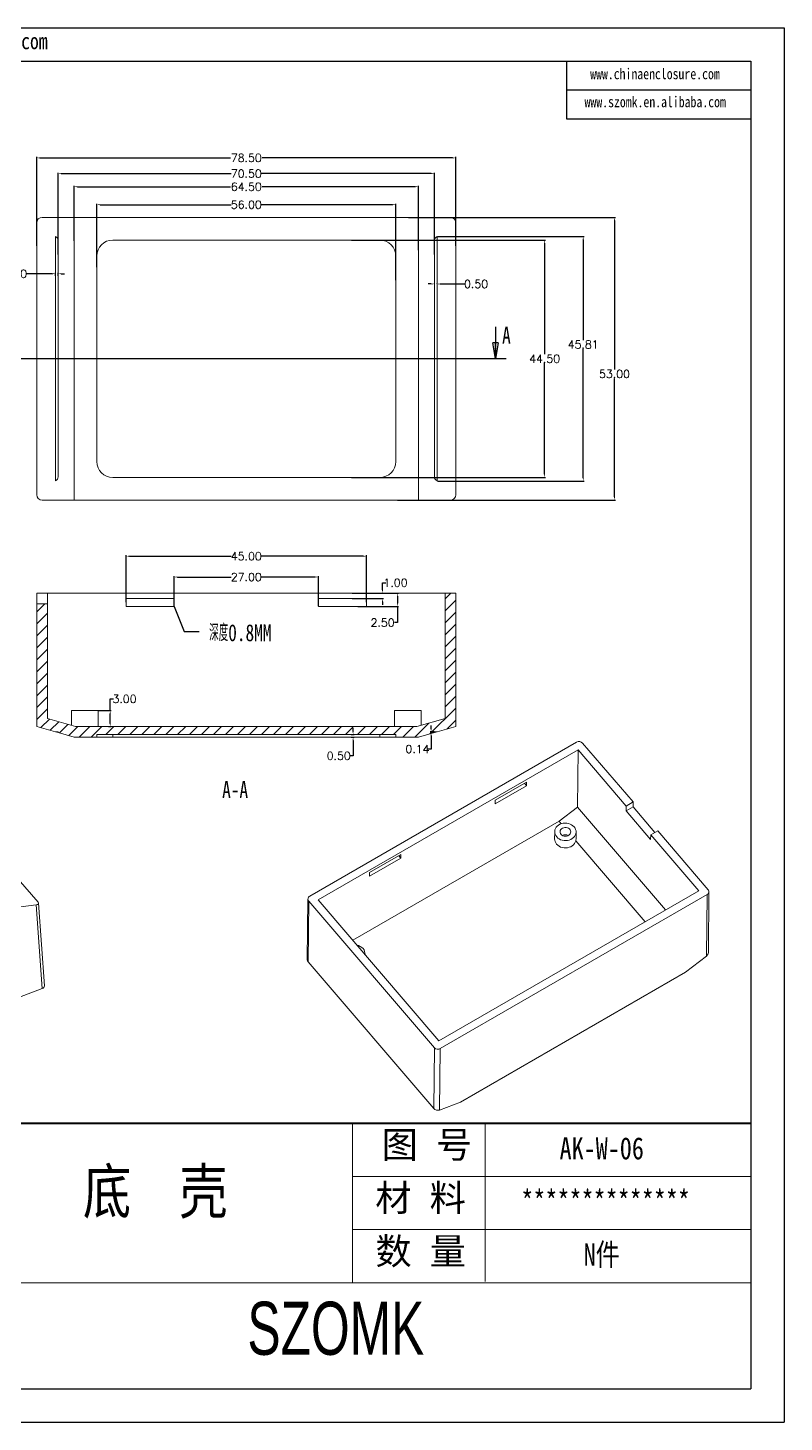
# Model space of a CAD drawing. Header units: inches. Extents: x 3379 to 4150, y 1114 to 1376.
# Drawn here: x 4008 to 4149.7, y 1114.4 to 1375.7 of the extents above; entities that cross this region are included whole.
import ezdxf

# ---------------------------------------------------------------- set-up
doc = ezdxf.new("R2010")
doc.units = ezdxf.units.IN
doc.header["$LTSCALE"] = 15
doc.layers.add('文字', color=81, linetype='Continuous')
doc.layers.add('粗实线', color=7, linetype='Continuous', lineweight=30)
doc.layers.add('细实线', color=3, linetype='Continuous', lineweight=9)
doc.styles.add('SLDTEXTSTYLE0', font='TXT', dxfattribs={"width": 0.75})
doc.styles.get("Standard").update_dxf_attribs({"font": 'txt', "bigfont": 'gbcbig.shx'})
doc.styles.add('宋体', font='', dxfattribs={"width": 0.8, "height": 3.5})
doc.styles.add('长仿宋', font='', dxfattribs={"width": 0.7, "height": 4})
doc.styles.get('宋体').set_extended_font_data('SimSun')
doc.styles.get('长仿宋').set_extended_font_data('SimSun')
doc.dimstyles.new('2', dxfattribs={"dimtxt": 1.5, "dimasz": 0.6, "dimexe": 0.18, "dimexo": 0.0625, "dimgap": 0.09, "dimtad": 0, "dimtih": 1, "dimtoh": 1, "dimzin": 0, "dimdsep": 46, "dimtxsty": 'Standard', "dimcen": 0, "dimadec": 0, "dimazin": 2, "dimtfac": 1, "dimtofl": 0, "dimtmove": 0, "dimatfit": 3, "dimfxl": 1, "dimtolj": 1, "dimtzin": 0, "dimarcsym": 0})

# ---------------------------------------------------------------- blocks, each defined once
blk = doc.blocks.new('_CLOSED')
at = {"color": 0, "linetype": 'ByBlock', "lineweight": -2}
for p, q in [((-1, 0.166667), (0, 0)), ((-1, 0.166667), (-1, -0.166667)), ((0, 0), (-1, -0.166667)), ((0, 0), (-1, 0))]:
    blk.add_line(p, q, dxfattribs=at)
blk = doc.blocks.new('*D205')
at = {"color": 0, "lineweight": -2}
for p, q in [((4084.14, 1243.74), (4083.4, 1243.74)), ((4083.58, 1244.34), (4083.58, 1244.94)), ((4084.14, 1243.6), (4083.4, 1243.6)), ((4083.58, 1243), (4083.58, 1240.53)), ((4083.58, 1240.53), (4082.98, 1240.53))]:
    blk.add_line(p, q, dxfattribs=at)
at = {"color": 0}
for points in [[(4083.48, 1244.34), (4083.68, 1244.34), (4083.58, 1243.74)], [(4083.48, 1243), (4083.68, 1243), (4083.58, 1243.6)]]:
    blk.add_solid(points, dxfattribs=at)
at = {"layer": 'Defpoints', "color": 0}
for p in [(4083.58, 1243.74), (4084.21, 1243.74), (4084.21, 1243.6)]:
    blk.add_point(p, dxfattribs=at)
at = {"color": 0, "insert": (4081.02, 1240.53), "char_height": 1.5, "attachment_point": 5}
blk.add_mtext('\\A1;0.14', dxfattribs=at)
blk = doc.blocks.new('*D206')
at = {"color": 0, "lineweight": -2}
for p, q in [((4068.96, 1243.84), (4068.96, 1244.44)), ((4068.61, 1243.24), (4069.14, 1243.24)), ((4068.61, 1242.74), (4069.14, 1242.74)), ((4068.96, 1242.14), (4068.96, 1239.25)), ((4068.96, 1239.25), (4068.36, 1239.25))]:
    blk.add_line(p, q, dxfattribs=at)
at = {"color": 0}
for points in [[(4068.86, 1243.84), (4069.06, 1243.84), (4068.96, 1243.24)], [(4068.86, 1242.14), (4069.06, 1242.14), (4068.96, 1242.74)]]:
    blk.add_solid(points, dxfattribs=at)
at = {"layer": 'Defpoints', "color": 0}
for p in [(4068.55, 1243.24), (4068.55, 1242.74), (4068.96, 1242.74)]:
    blk.add_point(p, dxfattribs=at)
at = {"color": 0, "insert": (4066.27, 1239.25), "char_height": 1.5, "attachment_point": 5}
blk.add_mtext('\\A1;0.50', dxfattribs=at)
blk = doc.blocks.new('*D207')
at = {"color": 0, "lineweight": -2}
for p, q in [((4009.71, 1334.83), (4009.71, 1351.48)), ((4010.31, 1351.3), (4045.99, 1351.3)), ((4087.61, 1351.3), (4051.92, 1351.3)), ((4088.21, 1334.83), (4088.21, 1351.48))]:
    blk.add_line(p, q, dxfattribs=at)
at = {"color": 0}
for points in [[(4010.31, 1351.4), (4010.31, 1351.2), (4009.71, 1351.3)], [(4087.61, 1351.4), (4087.61, 1351.2), (4088.21, 1351.3)]]:
    blk.add_solid(points, dxfattribs=at)
at = {"layer": 'Defpoints', "color": 0}
for p in [(4088.21, 1351.3), (4009.71, 1334.77), (4088.21, 1334.77)]:
    blk.add_point(p, dxfattribs=at)
at = {"color": 0, "insert": (4048.96, 1351.3), "char_height": 1.5, "attachment_point": 5}
blk.add_mtext('\\A1;78.50', dxfattribs=at)
blk = doc.blocks.new('*D208')
at = {"color": 0, "lineweight": -2}
for p, q in [((4020.96, 1330.81), (4020.96, 1342.71)), ((4021.56, 1342.53), (4046.12, 1342.53)), ((4076.36, 1342.53), (4051.8, 1342.53)), ((4076.96, 1328.38), (4076.96, 1342.71))]:
    blk.add_line(p, q, dxfattribs=at)
at = {"color": 0}
for points in [[(4021.56, 1342.63), (4021.56, 1342.43), (4020.96, 1342.53)], [(4076.36, 1342.63), (4076.36, 1342.43), (4076.96, 1342.53)]]:
    blk.add_solid(points, dxfattribs=at)
at = {"layer": 'Defpoints', "color": 0}
for p in [(4076.96, 1342.53), (4020.96, 1330.74), (4076.96, 1328.32)]:
    blk.add_point(p, dxfattribs=at)
at = {"color": 0, "insert": (4048.96, 1342.53), "char_height": 1.5, "attachment_point": 5}
blk.add_mtext('\\A1;56.00', dxfattribs=at)
blk = doc.blocks.new('*D209')
at = {"color": 0, "lineweight": -2}
for p, q in [((4016.71, 1335.75), (4016.71, 1346.08)), ((4017.31, 1345.9), (4045.99, 1345.9)), ((4080.61, 1345.9), (4051.92, 1345.9)), ((4081.21, 1334.02), (4081.21, 1346.08))]:
    blk.add_line(p, q, dxfattribs=at)
at = {"color": 0}
for points in [[(4017.31, 1346), (4017.31, 1345.8), (4016.71, 1345.9)], [(4080.61, 1346), (4080.61, 1345.8), (4081.21, 1345.9)]]:
    blk.add_solid(points, dxfattribs=at)
at = {"layer": 'Defpoints', "color": 0}
for p in [(4081.21, 1345.9), (4016.71, 1335.69), (4081.21, 1333.96)]:
    blk.add_point(p, dxfattribs=at)
at = {"color": 0, "insert": (4048.96, 1345.9), "char_height": 1.5, "attachment_point": 5}
blk.add_mtext('\\A1;64.50', dxfattribs=at)
blk = doc.blocks.new('*D210')
at = {"color": 0, "lineweight": -2}
for p, q in [((4013.71, 1333.17), (4013.71, 1348.53)), ((4014.31, 1348.35), (4046.12, 1348.35)), ((4083.61, 1348.35), (4051.8, 1348.35)), ((4084.21, 1333.17), (4084.21, 1348.53))]:
    blk.add_line(p, q, dxfattribs=at)
at = {"color": 0}
for points in [[(4014.31, 1348.45), (4014.31, 1348.25), (4013.71, 1348.35)], [(4083.61, 1348.45), (4083.61, 1348.25), (4084.21, 1348.35)]]:
    blk.add_solid(points, dxfattribs=at)
at = {"layer": 'Defpoints', "color": 0}
for p in [(4013.71, 1348.35), (4013.71, 1333.11), (4084.21, 1333.11)]:
    blk.add_point(p, dxfattribs=at)
at = {"color": 0, "insert": (4048.96, 1348.35), "char_height": 1.5, "attachment_point": 5}
blk.add_mtext('\\A1;70.50', dxfattribs=at)
blk = doc.blocks.new('*D211')
at = {"color": 0, "lineweight": -2}
for p, q in [((4083.61, 1327.67), (4083.01, 1327.67)), ((4084.21, 1327.74), (4084.21, 1327.85)), ((4084.71, 1327.74), (4084.71, 1327.85)), ((4085.31, 1327.67), (4089.91, 1327.67))]:
    blk.add_line(p, q, dxfattribs=at)
at = {"color": 0}
for points in [[(4083.61, 1327.77), (4083.61, 1327.57), (4084.21, 1327.67)], [(4085.31, 1327.77), (4085.31, 1327.57), (4084.71, 1327.67)]]:
    blk.add_solid(points, dxfattribs=at)
at = {"layer": 'Defpoints', "color": 0}
for p in [(4084.21, 1327.67), (4084.71, 1327.67), (4084.71, 1327.67)]:
    blk.add_point(p, dxfattribs=at)
at = {"color": 0, "insert": (4092, 1327.67), "char_height": 1.5, "attachment_point": 5}
blk.add_mtext('\\A1;0.50', dxfattribs=at)
blk = doc.blocks.new('*D212')
at = {"color": 0, "lineweight": -2}
for p, q in [((4012.61, 1329.59), (4007.73, 1329.59)), ((4013.21, 1329.17), (4013.21, 1329.77)), ((4013.71, 1329.17), (4013.71, 1329.77)), ((4014.31, 1329.59), (4014.91, 1329.59))]:
    blk.add_line(p, q, dxfattribs=at)
at = {"color": 0}
for points in [[(4012.61, 1329.69), (4012.61, 1329.49), (4013.21, 1329.59)], [(4014.31, 1329.69), (4014.31, 1329.49), (4013.71, 1329.59)]]:
    blk.add_solid(points, dxfattribs=at)
at = {"layer": 'Defpoints', "color": 0}
for p in [(4013.21, 1329.59), (4013.21, 1329.1), (4013.71, 1329.1)]:
    blk.add_point(p, dxfattribs=at)
at = {"color": 0, "insert": (4005.64, 1329.59), "char_height": 1.5, "attachment_point": 5}
blk.add_mtext('\\A1;0.50', dxfattribs=at)
blk = doc.blocks.new('*D213')
at = {"color": 0, "lineweight": -2}
for p, q in [((4023.46, 1247.74), (4023.46, 1249.91)), ((4023.46, 1249.91), (4024.06, 1249.91)), ((4021.27, 1247.74), (4023.64, 1247.74)), ((4023.46, 1245.34), (4023.46, 1247.14)), ((4023.13, 1244.74), (4023.64, 1244.74))]:
    blk.add_line(p, q, dxfattribs=at)
at = {"color": 0}
for points in [[(4023.36, 1247.14), (4023.56, 1247.14), (4023.46, 1247.74)], [(4023.36, 1245.34), (4023.56, 1245.34), (4023.46, 1244.74)]]:
    blk.add_solid(points, dxfattribs=at)
at = {"layer": 'Defpoints', "color": 0}
for p in [(4021.21, 1247.74), (4023.46, 1247.74), (4023.07, 1244.74)]:
    blk.add_point(p, dxfattribs=at)
at = {"color": 0, "insert": (4026.15, 1249.91), "char_height": 1.5, "attachment_point": 5}
blk.add_mtext('\\A1;3.00', dxfattribs=at)
blk = doc.blocks.new('*D214')
at = {"color": 0, "lineweight": -2}
for p, q in [((4035.46, 1267.3), (4035.46, 1272.94)), ((4036.06, 1272.76), (4046.12, 1272.76)), ((4061.86, 1272.76), (4051.8, 1272.76)), ((4062.46, 1267.3), (4062.46, 1272.94))]:
    blk.add_line(p, q, dxfattribs=at)
at = {"color": 0}
for points in [[(4036.06, 1272.86), (4036.06, 1272.66), (4035.46, 1272.76)], [(4061.86, 1272.86), (4061.86, 1272.66), (4062.46, 1272.76)]]:
    blk.add_solid(points, dxfattribs=at)
at = {"layer": 'Defpoints', "color": 0}
for p in [(4035.46, 1272.76), (4035.46, 1267.24), (4062.46, 1267.24)]:
    blk.add_point(p, dxfattribs=at)
at = {"color": 0, "insert": (4048.96, 1272.76), "char_height": 1.5, "attachment_point": 5}
blk.add_mtext('\\A1;27.00', dxfattribs=at)
blk = doc.blocks.new('*D215')
at = {"color": 0, "lineweight": -2}
for p, q in [((4026.46, 1268.05), (4026.46, 1276.84)), ((4027.06, 1276.66), (4046.12, 1276.66)), ((4070.86, 1276.66), (4051.8, 1276.66)), ((4071.46, 1268.05), (4071.46, 1276.84))]:
    blk.add_line(p, q, dxfattribs=at)
at = {"color": 0}
for points in [[(4027.06, 1276.76), (4027.06, 1276.56), (4026.46, 1276.66)], [(4070.86, 1276.76), (4070.86, 1276.56), (4071.46, 1276.66)]]:
    blk.add_solid(points, dxfattribs=at)
at = {"layer": 'Defpoints', "color": 0}
for p in [(4071.46, 1276.66), (4026.46, 1267.99), (4071.46, 1267.99)]:
    blk.add_point(p, dxfattribs=at)
at = {"color": 0, "insert": (4048.96, 1276.66), "char_height": 1.5, "attachment_point": 5}
blk.add_mtext('\\A1;45.00', dxfattribs=at)
blk = doc.blocks.new('*D216')
at = {"color": 0, "lineweight": -2}
for p, q in [((4069.88, 1269.74), (4077.49, 1269.74)), ((4069.88, 1267.24), (4077.49, 1267.24)), ((4077.31, 1269.14), (4077.31, 1267.84)), ((4077.31, 1267.24), (4077.31, 1264.21)), ((4077.31, 1264.21), (4076.71, 1264.21))]:
    blk.add_line(p, q, dxfattribs=at)
at = {"color": 0}
for points in [[(4077.21, 1269.14), (4077.41, 1269.14), (4077.31, 1269.74)], [(4077.21, 1267.84), (4077.41, 1267.84), (4077.31, 1267.24)]]:
    blk.add_solid(points, dxfattribs=at)
at = {"layer": 'Defpoints', "color": 0}
for p in [(4069.82, 1269.74), (4069.82, 1267.24), (4077.31, 1269.74)]:
    blk.add_point(p, dxfattribs=at)
at = {"color": 0, "insert": (4074.49, 1264.21), "char_height": 1.5, "attachment_point": 5}
blk.add_mtext('\\A1;2.50', dxfattribs=at)
blk = doc.blocks.new('*D217')
at = {"color": 0, "lineweight": -2}
for p, q in [((4074.47, 1270.34), (4074.47, 1271.69)), ((4074.47, 1271.69), (4075.07, 1271.69)), ((4068.79, 1269.74), (4074.65, 1269.74)), ((4068.79, 1268.74), (4074.65, 1268.74)), ((4074.47, 1268.14), (4074.47, 1267.54))]:
    blk.add_line(p, q, dxfattribs=at)
at = {"color": 0}
for points in [[(4074.37, 1270.34), (4074.57, 1270.34), (4074.47, 1269.74)], [(4074.37, 1268.14), (4074.57, 1268.14), (4074.47, 1268.74)]]:
    blk.add_solid(points, dxfattribs=at)
at = {"layer": 'Defpoints', "color": 0}
for p in [(4068.73, 1269.74), (4068.73, 1268.74), (4074.47, 1269.74)]:
    blk.add_point(p, dxfattribs=at)
at = {"color": 0, "insert": (4076.91, 1271.69), "char_height": 1.5, "attachment_point": 5}
blk.add_mtext('\\A1;1.00', dxfattribs=at)
blk = doc.blocks.new('*D218')
at = {"color": 0, "lineweight": -2}
for p, q in [((4068.69, 1335.91), (4105.03, 1335.91)), ((4104.85, 1335.31), (4104.85, 1314.5)), ((4104.85, 1292.01), (4104.85, 1312.82)), ((4068.69, 1291.41), (4105.03, 1291.41))]:
    blk.add_line(p, q, dxfattribs=at)
at = {"color": 0}
for points in [[(4104.75, 1335.31), (4104.95, 1335.31), (4104.85, 1335.91)], [(4104.75, 1292.01), (4104.95, 1292.01), (4104.85, 1291.41)]]:
    blk.add_solid(points, dxfattribs=at)
at = {"layer": 'Defpoints', "color": 0}
for p in [(4068.63, 1335.91), (4104.85, 1335.91), (4068.63, 1291.41)]:
    blk.add_point(p, dxfattribs=at)
at = {"color": 0, "insert": (4104.85, 1313.66), "char_height": 1.5, "attachment_point": 5}
blk.add_mtext('\\A1;44.50', dxfattribs=at)
blk = doc.blocks.new('*D219')
at = {"color": 0, "lineweight": -2}
for p, q in [((4084.77, 1336.57), (4112.25, 1336.57)), ((4112.07, 1335.97), (4112.07, 1317.17)), ((4112.07, 1291.35), (4112.07, 1315.49)), ((4084.77, 1290.75), (4112.25, 1290.75))]:
    blk.add_line(p, q, dxfattribs=at)
at = {"color": 0}
for points in [[(4111.97, 1335.97), (4112.17, 1335.97), (4112.07, 1336.57)], [(4111.97, 1291.35), (4112.17, 1291.35), (4112.07, 1290.75)]]:
    blk.add_solid(points, dxfattribs=at)
at = {"layer": 'Defpoints', "color": 0}
for p in [(4084.71, 1336.57), (4112.07, 1336.57), (4084.71, 1290.75)]:
    blk.add_point(p, dxfattribs=at)
at = {"color": 0, "insert": (4112.07, 1316.33), "char_height": 1.5, "attachment_point": 5}
blk.add_mtext('\\A1;45.81', dxfattribs=at)
blk = doc.blocks.new('*D220')
at = {"color": 0, "lineweight": -2}
for p, q in [((4079.33, 1340.16), (4118.11, 1340.16)), ((4117.93, 1339.56), (4117.93, 1311.65)), ((4117.93, 1287.76), (4117.93, 1309.97)), ((4077.31, 1287.16), (4118.11, 1287.16))]:
    blk.add_line(p, q, dxfattribs=at)
at = {"color": 0}
for points in [[(4117.83, 1339.56), (4118.03, 1339.56), (4117.93, 1340.16)], [(4117.83, 1287.76), (4118.03, 1287.76), (4117.93, 1287.16)]]:
    blk.add_solid(points, dxfattribs=at)
at = {"layer": 'Defpoints', "color": 0}
for p in [(4079.26, 1340.16), (4117.93, 1340.16), (4077.24, 1287.16)]:
    blk.add_point(p, dxfattribs=at)
at = {"color": 0, "insert": (4117.93, 1310.81), "char_height": 1.5, "attachment_point": 5}
blk.add_mtext('\\A1;53.00', dxfattribs=at)

msp = doc.modelspace()

# ---------------------------------------------------------------- hatches: boundary and pattern name
at = {"linetype": 'Continuous', "lineweight": 0}
h = msp.add_hatch(dxfattribs=at)
h.set_pattern_fill('ANSI31', color=4, scale=0.5, style=0)
h.paths.add_polyline_path([(4076.957, 1242.742), (4081.207, 1242.742), (4084.207, 1243.599), (4084.207, 1243.742), (4084.707, 1243.742), (4088.207, 1244.742), (4088.207, 1269.742), (4086.207, 1269.742), (4086.207, 1246.25), (4080.927, 1244.742), (4016.987, 1244.742), (4011.707, 1246.25), (4011.707, 1267.742), (4009.707, 1267.742), (4009.707, 1244.742), (4013.207, 1243.742), (4013.707, 1243.742), (4013.707, 1243.599), (4016.707, 1242.742), (4020.957, 1242.742), (4020.957, 1243.242), (4076.957, 1243.242)], flags=0)

# ---------------------------------------------------------------- linework, layer by layer
for p, q in [((3780.188, 1375.665), (4149.704, 1375.665)), ((4149.704, 1375.665), (4149.704, 1114.391)), ((3789.75, 1369.444), (4143.483, 1369.444)), ((4108.923, 1369.444), (4108.923, 1358.644)), ((4143.483, 1369.444), (4143.483, 1120.612)), ((4108.923, 1364.044), (4143.483, 1364.044)), ((4108.923, 1358.644), (4143.483, 1358.644)), ((3789.75, 1120.612), (4143.483, 1120.612)), ((3780.188, 1114.391), (4149.704, 1114.391))]:
    msp.add_line(p, q)
at = {"color": 7, "linetype": 'Continuous', "lineweight": 15}
for p, q in [((4009.707, 1288.16), (4009.707, 1339.16)), ((4010.707, 1340.16), (4016.707, 1340.16)), ((4016.707, 1340.16), (4016.707, 1287.16)), ((4016.707, 1340.16), (4081.207, 1340.16)), ((4081.207, 1287.16), (4081.207, 1340.16)), ((4081.207, 1340.16), (4087.207, 1340.16)), ((4088.207, 1339.16), (4088.207, 1288.16)), ((4013.207, 1336.567), (4013.207, 1290.754)), ((4013.707, 1335.76), (4013.707, 1291.56)), ((4073.957, 1335.91), (4023.957, 1335.91)), ((4084.207, 1335.76), (4084.207, 1291.56)), ((4084.707, 1290.754), (4084.707, 1336.567)), ((4020.957, 1332.91), (4020.957, 1294.41)), ((4076.957, 1294.41), (4076.957, 1332.91)), ((4023.957, 1291.41), (4073.957, 1291.41)), ((4016.707, 1287.16), (4010.707, 1287.16)), ((4081.207, 1287.16), (4016.707, 1287.16)), ((4087.207, 1287.16), (4081.207, 1287.16)), ((4011.707, 1269.742), (4009.707, 1269.742)), ((4009.707, 1267.742), (4009.707, 1269.742)), ((4009.707, 1244.742), (4009.707, 1267.742)), ((4011.707, 1267.742), (4009.707, 1267.742)), ((4011.707, 1267.742), (4011.707, 1269.742)), ((4086.207, 1269.742), (4011.707, 1269.742)), ((4011.707, 1246.25), (4011.707, 1267.742)), ((4026.457, 1267.242), (4026.457, 1268.742)), ((4026.457, 1268.742), (4035.457, 1268.742)), ((4035.457, 1267.242), (4026.457, 1267.242)), ((4035.457, 1268.742), (4035.457, 1267.242)), ((4062.457, 1267.242), (4062.457, 1268.742)), ((4062.457, 1268.742), (4071.457, 1268.742)), ((4071.457, 1267.242), (4062.457, 1267.242)), ((4071.457, 1268.742), (4071.457, 1267.242)), ((4086.207, 1269.742), (4086.207, 1246.25)), ((4086.207, 1269.742), (4088.207, 1269.742)), ((4088.207, 1269.742), (4088.207, 1244.742)), ((4016.207, 1247.742), (4016.207, 1244.965)), ((4016.207, 1247.742), (4021.207, 1247.742)), ((4021.207, 1244.742), (4021.207, 1247.742)), ((4076.707, 1247.742), (4076.707, 1244.742)), ((4081.707, 1247.742), (4076.707, 1247.742)), ((4081.707, 1244.965), (4081.707, 1247.742)), ((4009.707, 1244.742), (4013.207, 1243.742)), ((4011.707, 1246.25), (4016.987, 1244.742)), ((4013.707, 1243.742), (4013.207, 1243.742)), ((4013.707, 1243.599), (4013.207, 1243.742)), ((4013.707, 1243.742), (4013.707, 1243.599)), ((4016.987, 1244.742), (4080.927, 1244.742)), ((4080.927, 1244.742), (4086.207, 1246.25)), ((4084.707, 1243.742), (4084.207, 1243.742)), ((4084.207, 1243.742), (4084.207, 1243.599)), ((4084.207, 1243.599), (4084.707, 1243.742)), ((4084.707, 1243.742), (4088.207, 1244.742)), ((4013.707, 1243.599), (4016.707, 1242.742)), ((4016.707, 1242.742), (4020.957, 1242.742)), ((4020.957, 1243.242), (4076.957, 1243.242)), ((4020.957, 1243.242), (4020.957, 1242.742)), ((4020.957, 1242.742), (4023.957, 1242.742)), ((4023.957, 1243.242), (4023.957, 1242.742)), ((4023.957, 1242.742), (4073.957, 1242.742)), ((4110.834, 1241.81), (4060.842, 1212.95)), ((4073.957, 1243.242), (4073.957, 1242.742)), ((4073.957, 1242.742), (4076.957, 1242.742)), ((4076.957, 1242.742), (4076.957, 1243.242)), ((4076.957, 1242.742), (4081.207, 1242.742)), ((4081.207, 1242.742), (4084.207, 1243.599)), ((4121.409, 1230.603), (4111.949, 1241.648)), ((4111.104, 1240.355), (4062.419, 1212.25)), ((4111.104, 1240.355), (4110.995, 1229.658)), ((4120.102, 1229.848), (4111.104, 1240.355)), ((3990.831, 1233.786), (4009.961, 1211.85)), ((4095.572, 1230.257), (4101.453, 1233.652)), ((4101.46, 1234.335), (4095.579, 1230.94)), ((4101.064, 1234.107), (4101.453, 1233.652)), ((4101.453, 1233.652), (4101.46, 1234.335)), ((4095.579, 1230.94), (4095.572, 1230.257)), ((4121.409, 1230.603), (4120.102, 1229.848)), ((4121.4, 1229.692), (4121.409, 1230.603)), ((4110.995, 1229.658), (4107.538, 1226.979)), ((4127.511, 1210.372), (4110.995, 1229.658)), ((4120.093, 1228.937), (4120.102, 1229.848)), ((4121.4, 1229.692), (4120.093, 1228.937)), ((4120.093, 1228.937), (4124.707, 1223.549)), ((4125.495, 1224.91), (4121.4, 1229.692)), ((4107.538, 1226.979), (4068.905, 1204.677)), ((4107.538, 1226.979), (4107.937, 1226.513)), ((4106.735, 1225.022), (4106.721, 1223.656)), ((4110.682, 1223.307), (4123.662, 1208.151)), ((4110.721, 1223.656), (4110.735, 1224.982)), ((4124.707, 1223.549), (4124.716, 1224.46)), ((4124.716, 1224.46), (4126.023, 1225.215)), ((4133.714, 1213.953), (4124.716, 1224.46)), ((4135.483, 1214.169), (4126.023, 1225.215)), ((4077.934, 1220.754), (4072.053, 1217.359)), ((4077.538, 1220.526), (4077.927, 1220.071)), ((4077.927, 1220.071), (4077.934, 1220.754)), ((4072.046, 1216.676), (4077.927, 1220.071)), ((4072.053, 1217.359), (4072.046, 1216.676)), ((4060.504, 1212.42), (4060.388, 1201.011)), ((4085.029, 1185.848), (4133.714, 1213.953)), ((4085.298, 1184.393), (4135.291, 1213.253)), ((4135.174, 1201.738), (4135.291, 1213.253)), ((4135.514, 1202.375), (4135.629, 1213.784)), ((4009.618, 1211.33), (4005.311, 1210.785)), ((4010.738, 1195.673), (4009.618, 1211.33)), ((4011.161, 1196.161), (4010.053, 1211.657)), ((4060.65, 1212.034), (4060.535, 1200.65)), ((4060.65, 1212.034), (4084.184, 1184.555)), ((4062.419, 1212.25), (4085.029, 1185.848)), ((4071.197, 1202), (4071.199, 1202.158)), ((4060.535, 1200.65), (4084.068, 1173.171)), ((4131.245, 1198.694), (4135.174, 1201.738)), ((4089.095, 1174.362), (4131.245, 1198.694)), ((4010.738, 1195.673), (3956.788, 1175.199)), ((4084.068, 1173.171), (4084.184, 1184.555)), ((4085.298, 1184.393), (4085.182, 1172.879)), ((4085.182, 1172.879), (4089.095, 1174.362))]:
    msp.add_line(p, q, dxfattribs=at)
at = {"color": 7, "linetype": 'Continuous', "lineweight": 30}
msp.add_line((4095.627, 1319.66), (4095.627, 1313.66), dxfattribs=at)
at = {"color": 1}
msp.add_line((4097.627, 1313.66), (4000.287, 1313.66), dxfattribs=at)
at = {"color": 7, "linetype": 'Continuous', "lineweight": 15, "flags": 128}
for points in [[(4107.101, 1224.059), (4106.934, 1224.294), (4106.815, 1224.547), (4106.749, 1224.814), (4106.737, 1225.085), (4106.78, 1225.354), (4106.876, 1225.614), (4107.022, 1225.857), (4107.216, 1226.076), (4107.45, 1226.267), (4107.72, 1226.422), (4108.018, 1226.539), (4108.335, 1226.614), (4108.663, 1226.646), (4108.993, 1226.632), (4109.316, 1226.574), (4109.623, 1226.473), (4109.906, 1226.331), (4110.157, 1226.154), (4110.369, 1225.945), (4110.536, 1225.711), (4110.655, 1225.457), (4110.721, 1225.19), (4110.733, 1224.919), (4110.69, 1224.65), (4110.594, 1224.39), (4110.448, 1224.147), (4110.254, 1223.928), (4110.02, 1223.738), (4109.75, 1223.582), (4109.452, 1223.465), (4109.135, 1223.39), (4108.807, 1223.359), (4108.477, 1223.372), (4108.154, 1223.43), (4107.847, 1223.532), (4107.564, 1223.673), (4107.313, 1223.85), (4107.101, 1224.059)], [(4107.918, 1224.531), (4107.807, 1224.699), (4107.746, 1224.883), (4107.738, 1225.074), (4107.785, 1225.261), (4107.882, 1225.434), (4108.025, 1225.583), (4108.207, 1225.702), (4108.417, 1225.783), (4108.644, 1225.821), (4108.876, 1225.816), (4109.101, 1225.766), (4109.305, 1225.676), (4109.479, 1225.549), (4109.613, 1225.392), (4109.7, 1225.215), (4109.734, 1225.026), (4109.715, 1224.836), (4109.643, 1224.655), (4109.522, 1224.492), (4109.358, 1224.357), (4109.161, 1224.257), (4108.941, 1224.197), (4108.71, 1224.18), (4108.48, 1224.208), (4108.264, 1224.278), (4108.073, 1224.388), (4107.918, 1224.531)], [(4110.682, 1223.307), (4110.59, 1223.045), (4110.447, 1222.799), (4110.255, 1222.576), (4110.022, 1222.382), (4109.752, 1222.223), (4109.454, 1222.104), (4109.136, 1222.026), (4108.806, 1221.993), (4108.474, 1222.005), (4108.148, 1222.062), (4107.839, 1222.163), (4107.554, 1222.305), (4107.301, 1222.483), (4107.087, 1222.693), (4106.919, 1222.929), (4106.8, 1223.185), (4106.735, 1223.453), (4106.721, 1223.656)]]:
    msp.add_lwpolyline(points, dxfattribs=at)
at = {"color": 7, "linetype": 'Continuous', "lineweight": 15}
for centre, radius, start, end in [((4010.707, 1339.16), 1, 90, 180), ((4087.207, 1339.16), 1, 0, 90), ((4012.807, 1335.76), 0.9, 0, 63.6122), ((4023.957, 1332.91), 3, 90, 180), ((4073.957, 1332.91), 3, 0, 90), ((4085.107, 1335.76), 0.9, 116.3878, 180), ((4023.957, 1294.41), 3, 180, 270), ((4073.957, 1294.41), 3, 270, 0), ((4012.807, 1291.56), 0.9, 296.3878, 0), ((4085.107, 1291.56), 0.9, 180, 243.6122), ((4010.707, 1288.16), 1, 180, 270), ((4087.207, 1288.16), 1, 270, 0), ((4111.289, 1241.021), 0.911, 43.53713, 119.97222), ((4108.718, 1223.29), 1.17, 61.0142, 117.82492), ((4061.098, 1212.419), 0.59, 115.7014, 220.61746), ((4135.035, 1213.785), 0.59, 295.7014, 40.61746), ((4069.283, 1201.725), 2.087, 42.02973, 79.0769), ((4069.759, 1202.165), 1.438, 353.79519, 41.7328), ((4010.616, 1196.207), 0.547, 282.91653, 355.16764), ((4084.844, 1185.182), 0.911, 223.53713, 299.97222)]:
    msp.add_arc(centre, radius, start, end, dxfattribs=at)
for centre, major_axis, ratio, start_param, end_param in [((4108.719, 1223.412), (1.793, 1.049), 0.8498801, 5.6235044, 5.8124851), ((4009.243, 1211.76), (0.806, -0.161), 0.507676, 5.2948552, 6.8656516), ((4134.713, 1202.277), (0.717, 0.42), 0.8498801, 4.8648354, 5.8124851), ((4061.187, 1200.897), (0.784, -0.22), 0.702219, 3.3289103, 3.9520569), ((4084.72, 1173.418), (0.784, -0.22), 0.702219, 3.9520569, 5.5228532)]:
    msp.add_ellipse(centre, major_axis=major_axis, ratio=ratio, start_param=start_param, end_param=end_param, dxfattribs=at)
at = {"layer": '粗实线', "color": 7, "lineweight": 40}
msp.add_line((4143.483, 1170.379), (3994.184, 1170.379), dxfattribs=at)
at = {"layer": '细实线', "color": 7}
for p, q in [((4068.833, 1170.379), (4068.833, 1140.519)), ((4093.717, 1170.379), (4093.717, 1140.728)), ((4143.483, 1160.425), (4068.833, 1160.425)), ((4143.483, 1150.472), (4068.833, 1150.472)), ((4143.483, 1140.519), (3919.534, 1140.519))]:
    msp.add_line(p, q, dxfattribs=at)

# ---------------------------------------------------------------- block references
at = {"color": 7, "linetype": 'Continuous', "lineweight": 30, "xscale": 3, "yscale": 3, "zscale": 0.5, "rotation": 270}
msp.add_blockref('_CLOSED', (4095.627, 1313.66), dxfattribs=at)

# ---------------------------------------------------------------- texts
at = {"color": 7, "linetype": 'Continuous', "char_height": 3.175, "attachment_point": 1, "style": 'SLDTEXTSTYLE0'}
for s, insert in [('A', (4096.878, 1319.66)), ('{\\Ftxt,gbcbig|c134;深度}0.8MM', (4042.002, 1263.909)), ('A-A', (4044.435, 1234.516))]:
    msp.add_mtext(s, dxfattribs=dict(at, insert=insert))
at = {"layer": '文字', "color": 0, "attachment_point": 1, "style": '宋体'}
for s, insert, char_height, width in [('www.szomk.en.alibaba.com', (3972.024, 1374.712), 3.04128, 53.43237), ('www.chinaenclosure.com', (4113.375, 1368.076), 2.02752, 35.62158), ('www.szomk.en.alibaba.com', (4112.316, 1362.826), 2.02752, 35.62158), ('{\\H1.111x;AK-W-06}', (4107.643, 1167.779), 3.73248, 43.15166), ('底  壳', (4018.345, 1161.786), 8.2944, 106.04092), ('{\\H1.111x;**************}', (4100.463, 1157.825), 3.73248, 43.15166), ('{\\H1.111x;N件}', (4112.158, 1147.872), 3.73248, 43.15166)]:
    msp.add_mtext(s, dxfattribs=dict(at, insert=insert, char_height=char_height, width=width))
at = {"layer": '粗实线', "insert": (4049.169, 1136.955), "char_height": 9.95328, "width": 111.61619, "attachment_point": 1, "style": '长仿宋'}
msp.add_mtext('{\\fSTXinwei|b0|i0|c134|p2;SZOMK}', dxfattribs=at)
at = {"layer": '细实线', "color": 7, "char_height": 4.97664, "attachment_point": 1}
for s, insert, width in [('{\\fSimSun|b0|i0|c134|p54;图 号}', (4074.306, 1168.868), 24.8832), ('{\\fSimSun|b0|i0|c134|p54;材 料   }', (4073.126, 1158.914), 24.8832), ('{\\fSimSun|b0|i0|c134|p54;数 量}', (4073.15, 1148.912), 22.48509)]:
    msp.add_mtext(s, dxfattribs=dict(at, insert=insert, width=width))

# ---------------------------------------------------------------- dimensions: what is measured, and where the dimension line sits
for base, p1, p2, picture, middle in [((4088.207, 1351.297), (4009.707, 1334.766), (4088.207, 1334.766), '*D207', (4048.957, 1351.297)), ((4013.207, 1329.592), (4013.707, 1329.105), (4013.207, 1329.105), '*D212', (4005.639, 1329.592)), ((4084.707, 1327.674), (4084.207, 1327.674), (4084.707, 1327.674), '*D211', (4091.997, 1327.674))]:
    dim = msp.add_linear_dim(base=base, p1=p1, p2=p2, dimstyle='2')
    dim.commit()
    dim.dimension.update_dxf_attribs({"geometry": picture, "text_midpoint": middle, "dimtype": 160})
for base, p1, p2, picture, middle in [((4013.707, 1348.347), (4084.207, 1333.108), (4013.707, 1333.108), '*D210', (4048.957, 1348.347)), ((4081.207, 1345.903), (4016.707, 1335.69), (4081.207, 1333.959), '*D209', (4048.957, 1345.903)), ((4076.957, 1342.529), (4020.957, 1330.744), (4076.957, 1328.32), '*D208', (4048.957, 1342.529)), ((4071.457, 1276.661), (4026.457, 1267.992), (4071.457, 1267.992), '*D215', (4048.957, 1276.661)), ((4035.457, 1272.761), (4062.457, 1267.242), (4035.457, 1267.242), '*D214', (4048.957, 1272.761))]:
    dim = msp.add_linear_dim(base=base, p1=p1, p2=p2, dimstyle='2')
    dim.commit()
    dim.dimension.update_dxf_attribs({"geometry": picture, "text_midpoint": middle})
for base, p1, p2, picture, middle in [((4117.929, 1340.16), (4077.243, 1287.16), (4079.263, 1340.16), '*D220', (4117.929, 1310.805)), ((4112.071, 1336.567), (4084.707, 1290.754), (4084.707, 1336.567), '*D219', (4112.071, 1316.326)), ((4074.474, 1269.742), (4068.732, 1268.742), (4068.732, 1269.742), '*D217', (4076.914, 1271.692)), ((4077.305, 1269.742), (4069.817, 1267.242), (4069.817, 1269.742), '*D216', (4074.49, 1264.211)), ((4023.456, 1247.742), (4023.066, 1244.742), (4021.207, 1247.742), '*D213', (4026.146, 1249.914)), ((4068.956, 1242.742), (4068.552, 1243.242), (4068.552, 1242.742), '*D206', (4066.266, 1239.248)), ((4083.584, 1243.742), (4084.207, 1243.599), (4084.207, 1243.742), '*D205', (4081.019, 1240.526))]:
    dim = msp.add_linear_dim(base=base, p1=p1, p2=p2, angle=90, dimstyle='2')
    dim.commit()
    dim.dimension.update_dxf_attribs({"geometry": picture, "text_midpoint": middle, "dimtype": 160})
dim = msp.add_linear_dim(base=(4104.846, 1335.91), p1=(4068.628, 1291.41), p2=(4068.628, 1335.91), angle=90, dimstyle='2')
dim.commit()
dim.dimension.update_dxf_attribs({"geometry": '*D218', "text_midpoint": (4104.846, 1313.66)})

# ---------------------------------------------------------------- leaders
msp.add_leader([(4035.457, 1267.242), (4037.319, 1262.542), (4040.102, 1262.542)], dimstyle='2', override={"dimgap": 0.09, "dimtad": 0})

doc.saveas('drawing.dxf')
